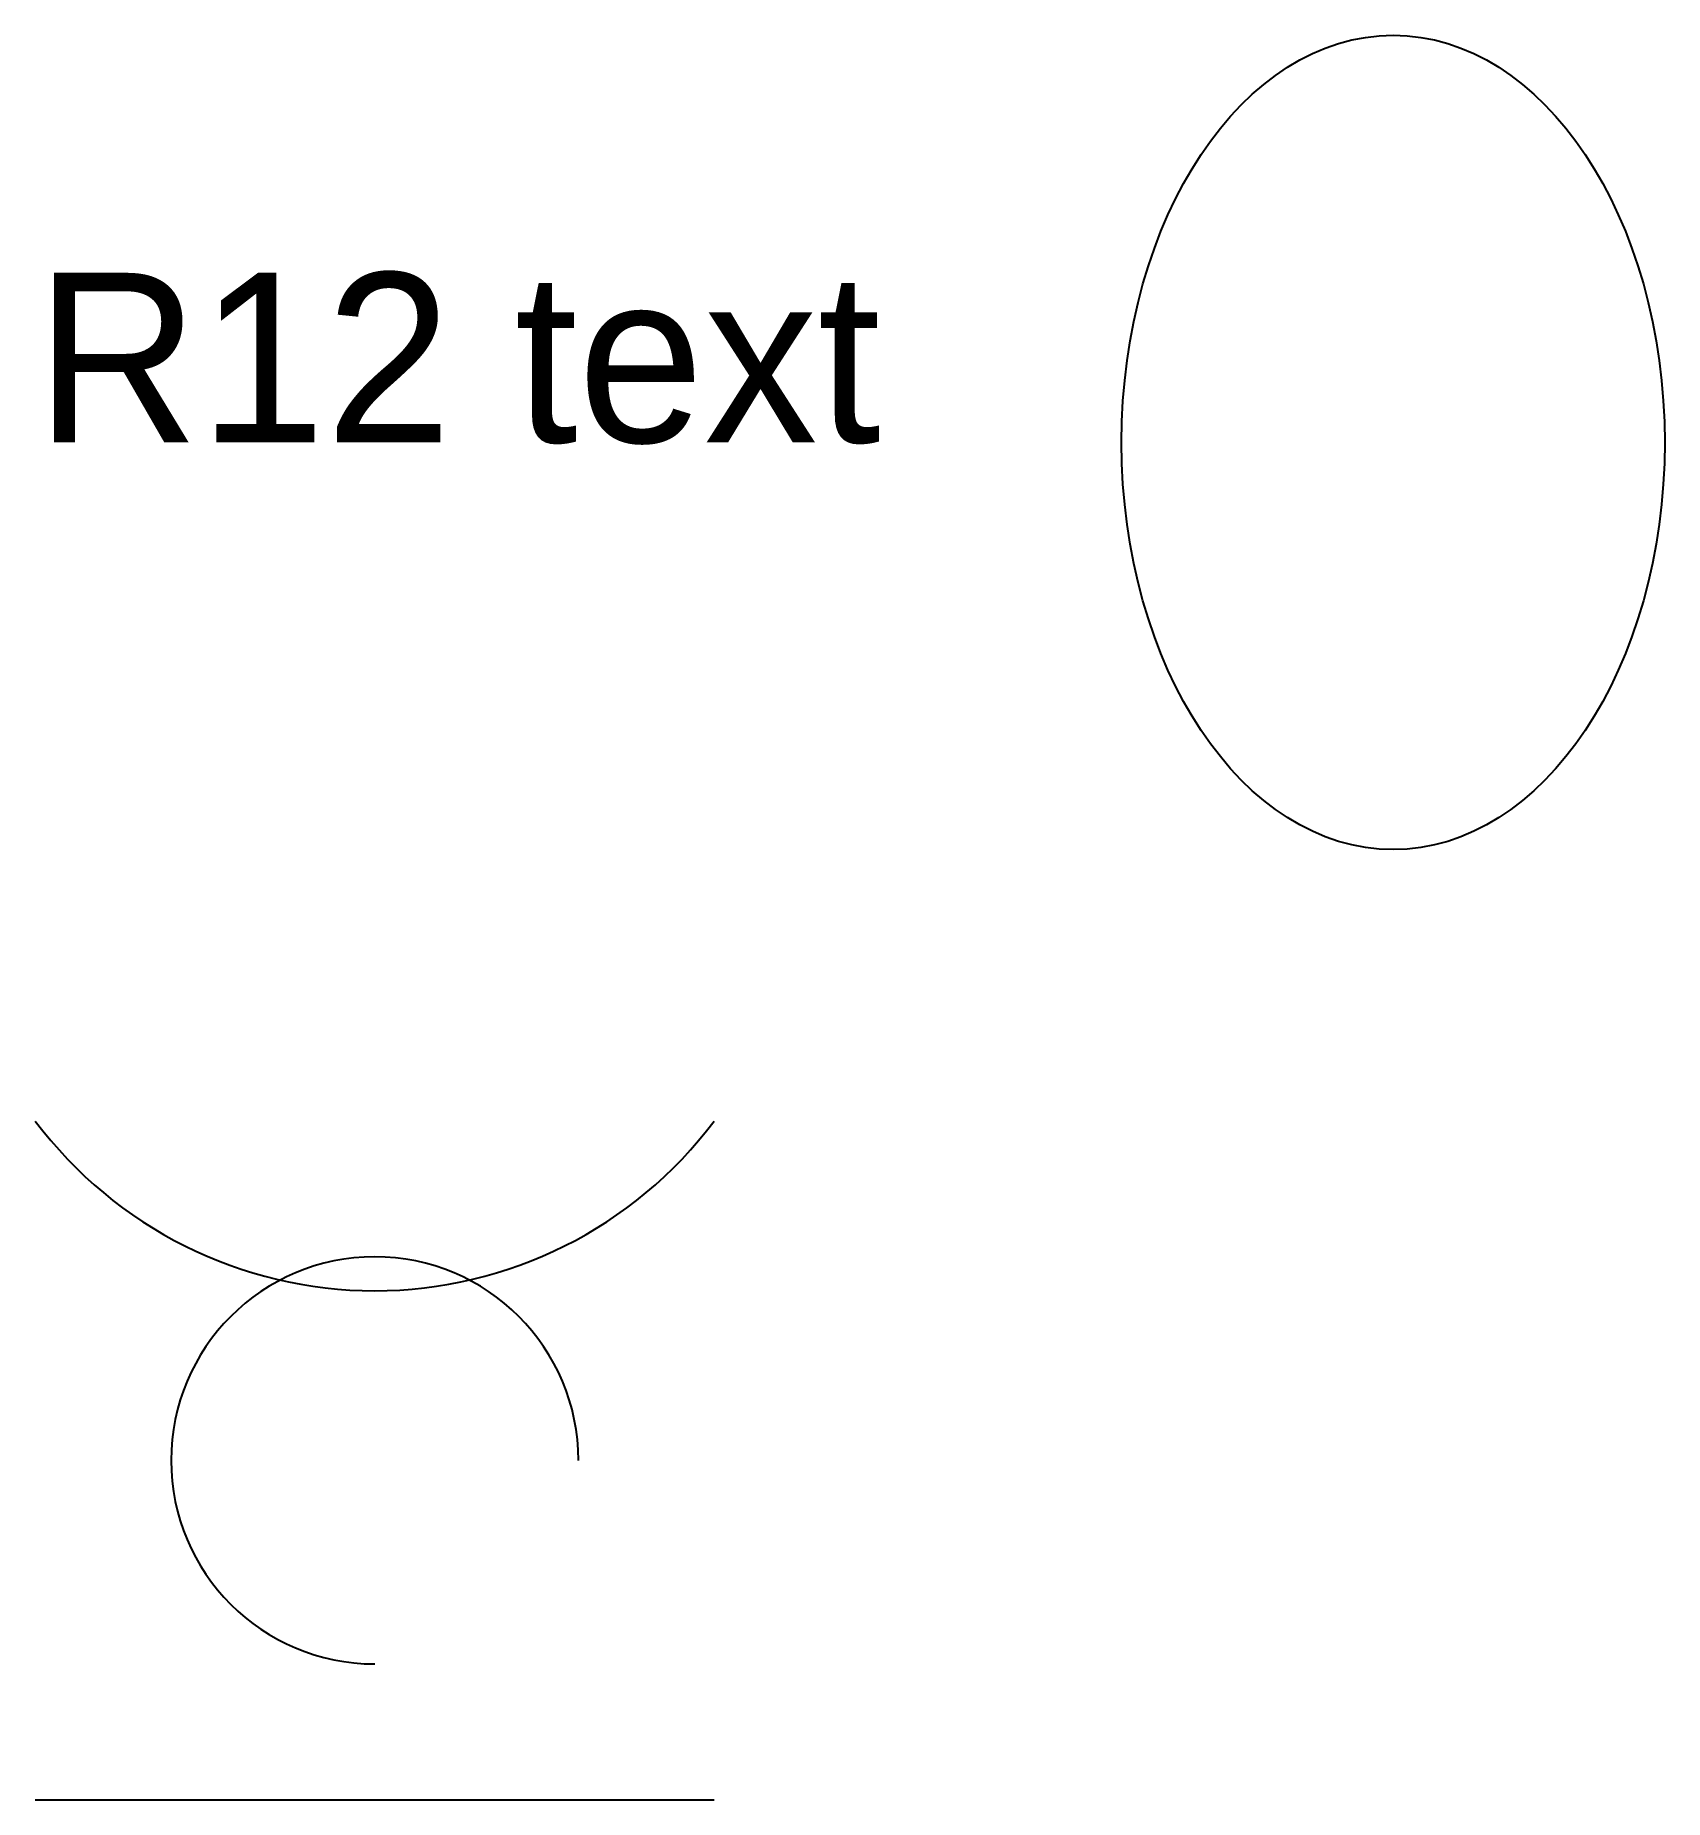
# Model space of a CAD drawing. Extents: x 0 to 24, y 0 to 26.
import ezdxf

# ---------------------------------------------------------------- set-up
doc = ezdxf.new("R2010")
doc.units = 0

# ---------------------------------------------------------------- blocks, each defined once
blk = doc.blocks.new('B12')
blk.add_circle((0, 0), 2)

msp = doc.modelspace()

# ---------------------------------------------------------------- linework, layer by layer
msp.add_line((0, 0), (10, 0))
msp.add_lwpolyline([(0, 10, 0.5), (10, 10)], format="xyb")
msp.add_arc((5, 5), 3, 0, 270)

# ---------------------------------------------------------------- block references
at = {"xscale": 2, "yscale": 3}
msp.add_blockref('B12', (20, 20), dxfattribs=at)

# ---------------------------------------------------------------- texts
msp.add_text('R12 text', height=2.5).set_placement((0, 20))

doc.saveas('drawing.dxf')
